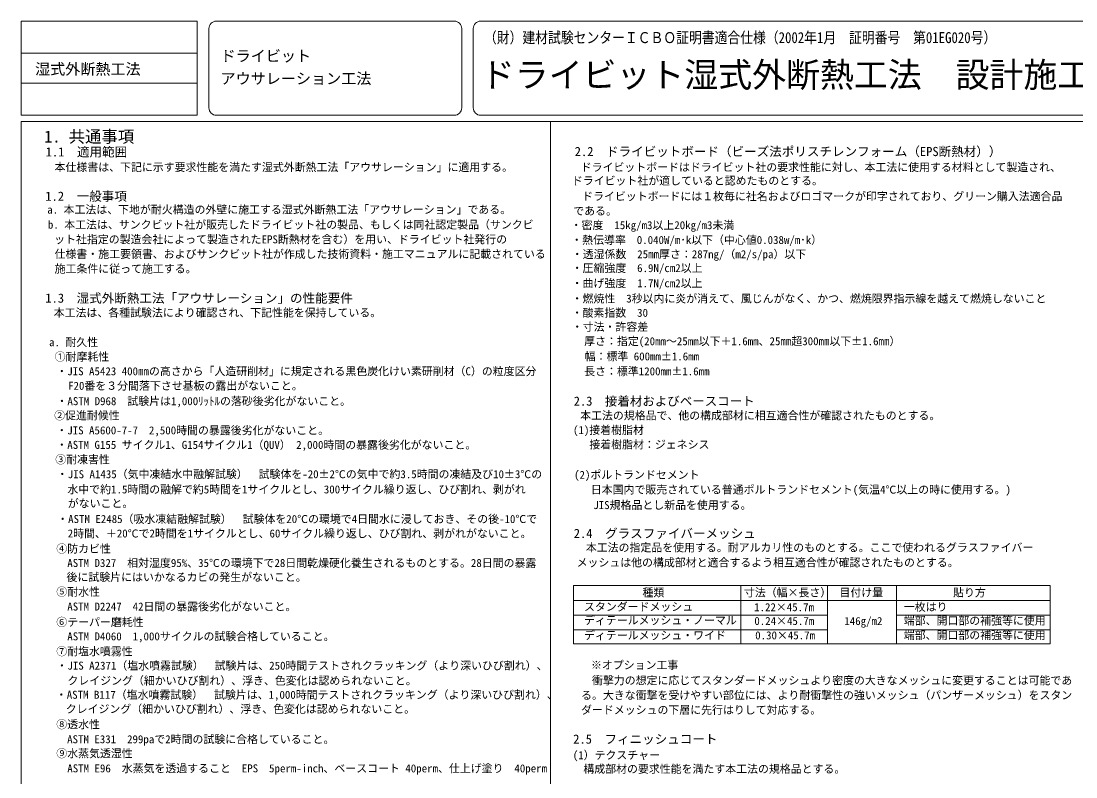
# Model space of a CAD drawing. Units: millimetres on the paper. Extents: x -160 to 123, y -85 to 110.
# Drawn here: x -147 to -11.8, y 12.7 to 109.6 of the extents above; entities that cross this region are included whole.
import ezdxf
from ezdxf.enums import TextEntityAlignment as Align

# ---------------------------------------------------------------- set-up
doc = ezdxf.new("R2010")
doc.units = ezdxf.units.MM
doc.layers.add('0-0_0', color=7, linetype='Continuous', lineweight=18)
doc.layers.add('0-1_Defpoints', color=7, linetype='Continuous')
doc.styles.add('ＭＳ ゴシック', font='')
doc.styles.get('ＭＳ ゴシック').set_extended_font_data('MS Gothic')

msp = doc.modelspace()

# ---------------------------------------------------------------- linework, layer by layer
at = {"layer": '0-0_0', "color": 5}
for p, q in [((-124.451, 97.548), (-124.451, 109.627)), ((-121.974, 109.627), (-91.505, 109.627)), ((-88.084, 109.627), (121.609, 109.627)), ((-122.941, 98.514), (-122.941, 108.661)), ((-90.539, 98.514), (-90.539, 108.661)), ((-89.051, 98.514), (-89.051, 108.661)), ((-147.031, 105.52), (-124.451, 105.52)), ((-147.031, 101.655), (-124.451, 101.655)), ((-124.451, 97.548), (-147.031, 97.548)), ((-91.505, 97.548), (-121.974, 97.548)), ((121.609, 97.548), (-88.084, 97.548)), ((-147.031, -63.829), (-147.031, 96.729)), ((-147.031, 96.729), (122.576, 96.729)), ((-147.031, -67.6), (-147.031, 94.844))]:
    msp.add_line(p, q, dxfattribs=at)
at = {"layer": '0-0_0'}
msp.add_line((-79.146, 96.729), (-79.146, -67.6), dxfattribs=at)
at = {"layer": '0-0_0', "color": 3}
for p, q in [((-54.736, 37.22), (-54.736, 29.763)), ((-43.629, 37.22), (-43.629, 29.763)), ((-34.8, 37.22), (-34.8, 29.763)), ((-76.204, 33.449), (-76.204, 35.334)), ((-76.204, 29.763), (-76.204, 33.449)), ((-76.204, 33.449), (-43.629, 33.449)), ((-43.629, 33.449), (-76.204, 33.449)), ((-34.8, 33.449), (-15.084, 33.449)), ((-15.084, 33.449), (-34.8, 33.449)), ((-15.084, 33.449), (-15.084, 29.763)), ((-76.204, 31.564), (-43.629, 31.564)), ((-43.629, 31.564), (-76.204, 31.564))]:
    msp.add_line(p, q, dxfattribs=at)
at = {"layer": '0-0_0', "color": 5}
msp.add_lwpolyline([(-147.031, 97.548), (-147.031, 109.627), (-124.451, 109.627)], dxfattribs=at)
at = {"layer": '0-0_0', "color": 3}
msp.add_lwpolyline([(-76.204, 37.22), (-15.084, 37.22), (-15.084, 35.334), (-76.204, 35.334)], close=True, dxfattribs=at)
for points in [[(-76.204, 35.334), (-15.084, 35.334), (-15.084, 33.449)], [(-43.629, 33.449), (-76.204, 33.449), (-43.629, 33.449)], [(-34.8, 33.449), (-15.084, 33.449), (-34.8, 33.449)], [(-34.8, 31.564), (-15.084, 31.564), (-34.8, 31.564)], [(-15.084, 29.763), (-76.204, 29.763), (-15.084, 29.763)]]:
    msp.add_lwpolyline(points, dxfattribs=at)
at = {"layer": '0-0_0', "color": 5}
for centre, start, end in [((-121.974, 108.661), 90, 180), ((-91.505, 108.661), 0, 90), ((-88.084, 108.661), 90, 180), ((-121.974, 98.514), 180, 270), ((-91.505, 98.514), 270, 0), ((-88.084, 98.514), 180, 270)]:
    msp.add_arc(centre, 0.966, start, end, dxfattribs=at)

# ---------------------------------------------------------------- texts
at = {"layer": '0-0_0', "style": 'ＭＳ ゴシック', "width": 0.85}
msp.add_text('（財）建材試験センターＩＣＢＯ証明書適合仕様（2002年1月\u3000証明番号\u3000第01EG020号）', height=1.417, dxfattribs=at).set_placement((-87.684, 106.378), align=Align.BOTTOM_LEFT)
at = {"layer": '0-0_0', "style": 'ＭＳ ゴシック'}
for s, height, p in [('ドライビット', 1.417, (-121.452, 104.025)), ('湿式外断熱工法', 1.417, (-145.236, 102.336)), ('ドライビット湿式外断熱工法\u3000設計施工仕様書', 3.188, (-88.084, 100.194)), ('アウサレーション工法', 1.417, (-121.452, 101.126)), ('1. 共通事項', 1.54, (-144.07, 93.587)), ('1.1\u3000適用範囲', 1.18, (-143.884, 91.907)), ('2.2\u3000ドライビットボード（ビーズ法ポリスチレンフォーム（EPS断熱材））', 1.18, (-76.048, 91.957)), ('本仕様書は、下記に示す要求性能を満たす湿式外断熱工法「アウサレーション」に適用する。', 1.026, (-142.742, 90.066)), ('ドライビットボードはドライビット社の要求性能に対し、本工法に使用する材料として製造され、', 1.026, (-75.274, 90.065)), ('ドライビット社が適していると認めたものとする。', 1.026, (-76.411, 88.33)), ('1.2\u3000一般事項', 1.18, (-143.928, 86.225)), ('ドライビットボードには１枚毎に社名およびロゴマークが印字されており、グリーン購入法適合品', 1.026, (-75.091, 86.334)), ('a. 本工法は、下地が耐火構造の外壁に施工する湿式外断熱工法「アウサレーション」である。', 1.026, (-143.68, 84.631)), ('・密度\u300015kg/m3以上20kg/m3未満 ', 1.026, (-76.56, 82.632)), ('・熱伝導率\u30000.040W/m･k以下（中心値0.038w/m･k）\u3000', 1.026, (-76.485, 80.734)), ('・透湿係数\u300025㎜厚さ：287ng/（m2/s/pa）以下', 1.026, (-76.426, 78.905)), ('・圧縮強度\u30006.9N/㎝2以上', 1.026, (-76.44, 77.127)), ('・曲げ強度\u30001.7N/cm2以上', 1.026, (-76.44, 75.181)), ('1.3\u3000湿式外断熱工法「アウサレーション」の性能要件', 1.18, (-143.928, 73.153)), ('・燃焼性\u30003秒以内に炎が消えて、風じんがなく、かつ、燃焼限界指示線を越えて燃焼しないこと', 1.026, (-76.44, 73.215)), ('本工法は、各種試験法により確認され、下記性能を保持している。', 1.026, (-142.848, 71.409)), ('・酸素指数\u300030', 1.026, (-76.44, 71.391)), ('・寸法・許容差', 1.026, (-76.426, 69.588)), ('a. 耐久性', 1.026, (-143.443, 67.621)), ('厚さ：指定(20mm～25mm以下＋1.6mm、25㎜超300㎜以下±1.6㎜）', 1.026, (-74.832, 67.747)), ('①耐摩耗性', 1.026, (-142.731, 65.759)), ('幅：標準 600mm±1.6mm', 1.026, (-74.773, 65.799)), ('・JIS A5423 400㎜の高さから「人造研削材」に規定される黒色炭化けい素研削材（C）の粒度区分', 1.026, (-142.51, 63.893)), ('長さ：標準1200mm±1.6mm', 1.026, (-74.832, 63.888)), ('F20番を３分間落下させ基板の露出がないこと。', 1.026, (-141.007, 62.032)), ('・ASTM D968\u3000試験片は1,000ﾘｯﾄﾙの落砂後劣化がないこと。', 1.026, (-142.492, 60.058)), ('2.3\u3000接着材およびベースコート', 1.173, (-76.169, 59.947)), ('②促進耐候性', 1.026, (-142.786, 58.22)), ('本工法の規格品で、他の構成部材に相互適合性が確認されたものとする。', 1.026, (-75.352, 58.216)), ('・JIS A5600-7-7\u30002,500時間の暴露後劣化がないこと。', 1.026, (-142.51, 56.314)), ('(1)接着樹脂材', 1.026, (-76.265, 56.355)), ('・ASTM G155 サイクル1、G154サイクル1（QUV） 2,000時間の暴露後劣化がないこと。', 1.026, (-142.51, 54.453)), ('接着樹脂材：ジェネシス', 1.026, (-74.166, 54.492)), ('③耐凍害性\u3000', 1.026, (-142.647, 52.57)), ('・JIS A1435（気中凍結水中融解試験）\u3000試験体を-20±2℃の気中で約3.5時間の凍結及び10±3℃の', 1.026, (-142.451, 50.691)), ('(2)ポルトランドセメント', 1.026, (-76.128, 50.61)), ('日本国内で販売されている普通ポルトランドセメント(気温4℃以上の時に使用する。)', 1.026, (-73.983, 48.712)), ('JIS規格品とし新品を使用する。', 1.026, (-73.664, 46.73)), ('2.4\u3000グラスファイバーメッシュ', 1.18, (-76.169, 42.975)), ('2時間、＋20℃で2時間を1サイクルとし、60サイクル繰り返し、ひび割れ、剥がれがないこと。', 1.026, (-141.057, 43.088)), ('④防カビ性', 1.026, (-142.517, 41.132)), ('本工法の指定品を使用する。耐アルカリ性のものとする。ここで使われるグラスファイバー', 1.026, (-74.62, 41.283)), ('ASTM D327\u3000相対湿度95%、35℃の環境下で28日間乾燥硬化養生されるものとする。28日間の暴露', 1.026, (-141.108, 39.306)), ('メッシュは他の構成部材と適合するよう相互適合性が確認されたものとする。', 1.026, (-75.807, 39.364)), ('   後に試験片にはいかなるカビの発生がないこと。', 1.026, (-143.299, 37.488)), ('⑤耐水性', 1.026, (-142.517, 35.601)), ('種類', 1.026, (-67.363, 35.515)), ('寸法（幅×長さ）', 1.026, (-54.349, 35.515)), ('目付け量', 1.026, (-42.098, 35.515)), ('貼り方', 1.026, (-27.537, 35.515)), ('ASTM D2247\u300042日間の暴露後劣化がないこと。', 1.026, (-141.108, 33.715)), ('\u3000スタンダードメッシュ', 1.026, (-76.257, 33.69)), ('1.22×45.7m', 1.026, (-53.043, 33.635)), ('一枚はり', 1.026, (-33.851, 33.665)), ('⑥テーパー磨耗性', 1.026, (-142.517, 31.711)), ('\u3000ディテールメッシュ・ノーマル', 1.026, (-76.257, 31.949)), ('0.24×45.7m', 1.026, (-53.016, 31.866)), ('端部、開口部の補強等に使用', 1.026, (-33.851, 31.908)), ('ASTM D4060\u30001,000サイクルの試験合格していること。', 1.026, (-141.108, 29.893)), ('\u3000ディテールメッシュ・ワイド', 1.026, (-76.257, 30.026)), ('0.30×45.7m', 1.026, (-52.905, 30.023)), ('端部、開口部の補強等に使用', 1.026, (-33.851, 30.041)), ('⑦耐塩水噴霧性', 1.026, (-142.517, 27.965)), ('・JIS A2371（塩水噴霧試験）\u3000試験片は、250時間テストされクラッキング（より深いひび割れ）、', 1.026, (-142.495, 26.138)), ('※オプション工事', 1.026, (-73.961, 26.214)), ('クレイジング（細かいひび割れ）、浮き、色変化は認められないこと。', 1.026, (-141.087, 24.21)), ('\u3000衝撃力の想定に応じてスタンダードメッシュより密度の大きなメッシュに変更することは可能であ', 1.026, (-75.23, 24.241)), ('・ASTM B117（塩水噴霧試験）\u3000試験片は、1,000時間テストされクラッキング（より深いひび割れ）、', 1.026, (-142.575, 22.399)), ('クレイジング（細かいひび割れ）、浮き、色変化は認められないこと。', 1.026, (-141.305, 20.576)), ('⑧透水性', 1.026, (-142.517, 18.601)), ('2.5\u3000フィニッシュコート', 1.18, (-76.243, 16.593)), ('⑨水蒸気透湿性', 1.026, (-142.517, 14.879)), ('(1）テクスチャー', 1.026, (-76.298, 14.653)), ('ASTM E96\u3000水蒸気を透過すること\u3000EPS\u30005perm-inch、ベースコート 40perm、仕上げ塗り\u300040perm\u3000', 1.026, (-141.108, 12.961)), ('構成部材の要求性能を満たす本工法の規格品とする。', 1.026, (-74.938, 12.89))]:
    msp.add_text(s, height=height, dxfattribs=at).set_placement(p, align=Align.BOTTOM_LEFT)
at = {"layer": '0-1_Defpoints', "style": 'ＭＳ ゴシック'}
for s, p in [('である。', (-76.23, 84.452)), ('b. 本工法は、サンクビット社が販売したドライビット社の製品、もしくは同社認定製品（サンクビ', (-143.591, 82.696)), ('ット社指定の製造会社によって製造されたEPS断熱材を含む）を用い、ドライビット社発行の', (-142.788, 80.811)), ('仕様書・施工要領書、およびサンクビット社が作成した技術資料・施工マニュアルに記載されている', (-142.736, 78.926)), ('施工条件に従って施工する。', (-142.728, 77.041)), ('水中で約1.5時間の融解で約5時間を1サイクルとし、300サイクル繰り返し、ひび割れ、剥がれ', (-141.095, 48.74)), ('がないこと。', (-141.043, 46.944)), ('・ASTM E2485（吸水凍結融解試験）\u3000試験体を20℃の環境で4日間水に浸しておき、その後-10℃で', (-142.399, 44.943)), ('146g/m2', (-41.477, 31.856)), ('る。大きな衝撃を受けやすい部位には、より耐衝撃性の強いメッシュ（パンザーメッシュ）をスタン', (-75.23, 22.341)), ('ダードメッシュの下層に先行はりして対応する。', (-75.23, 20.456)), ('ASTM E331\u3000299paで2時間の試験に合格していること。', (-141.126, 16.696))]:
    msp.add_text(s, height=1.026, dxfattribs=at).set_placement(p, align=Align.BOTTOM_LEFT)

doc.saveas('drawing.dxf')
